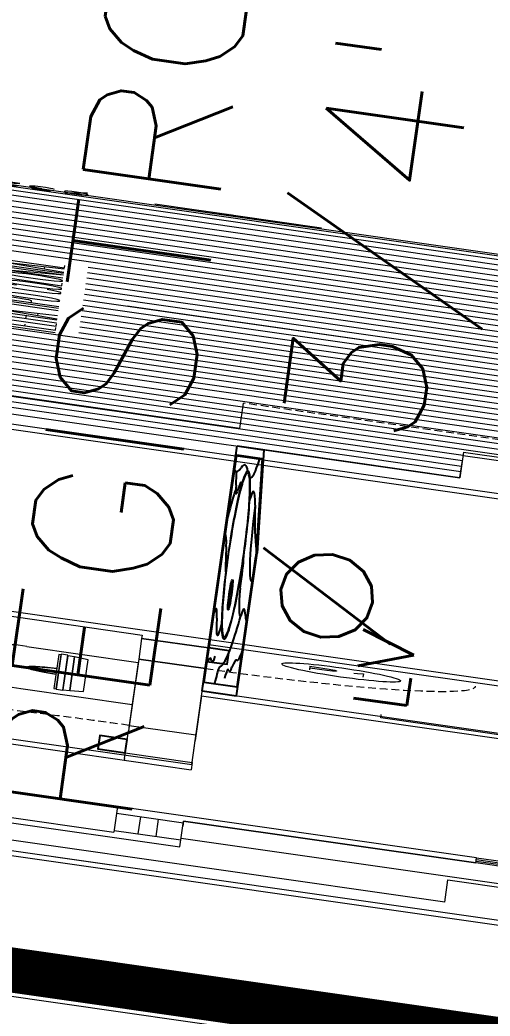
# Model space of a CAD drawing. Header units: millimetres. Extents: x -361192058 to 101130107379, y -14071650034 to 19218552450.
# Drawn here: x -137594.1 to -137532, y 42182.2 to 42313.8 of the extents above; entities that cross this region are included whole.
import ezdxf
from ezdxf.enums import TextEntityAlignment as Align

# ---------------------------------------------------------------- set-up
doc = ezdxf.new("R2010")
doc.units = ezdxf.units.MM
doc.header["$LTSCALE"] = 0.5
doc.linetypes.add('HIDDEN2', pattern=[0.1875, 0.125, -0.0625])
for name, color, linetype in [('02', 2, 'Continuous'), ('APBAN', 4, 'Continuous'), ('ARCO', 7, 'HIDDEN2'), ('CONEXAO_AG_FRIA', 3, 'Continuous'), ('CONEXAO_ESGOTO', 7, 'Continuous'), ('DIVERSOS', 4, 'Continuous'), ('ESQUADRIA', 3, 'Continuous'), ('ESQUADRIAS', 3, 'Continuous'), ('HATCH', 8, 'Continuous'), ('MOBIL-I', 251, 'Continuous'), ('parede', 2, 'Continuous'), ('PISO', 8, 'Continuous'), ('projeção 02', 7, 'HIDDEN2'), ('TEXTO2', 3, 'Continuous'), ('TUBULAÇÃO_HIDRÁULICA', 5, 'Continuous'), ('TXT_1', 3, 'Continuous')]:
    doc.layers.add(name, color=color, linetype=linetype)
doc.styles.add('ADITIVOCAD', font='ROMANS.shx')
doc.styles.add('COTAS', font='romans.shx')
doc.styles.add('R80', font='simplex.shx', dxfattribs={"height": 0.2})
doc.styles.add('ROMANS', font='romans', dxfattribs={"height": 0.1})
doc.styles.get("Standard").update_dxf_attribs({"font": 'txt.shx', "height": 0.12})
doc.dimstyles.new('COTAS', dxfattribs={"dimtxt": 0.08, "dimasz": 0.06, "dimexe": 0.18, "dimexo": 0.0625, "dimgap": 0.05, "dimtad": 1, "dimdec": 4, "dimzin": 4, "dimdsep": 46, "dimtxsty": 'R80', "dimblk1": 'DOT', "dimblk2": 'DOT', "dimsah": 1, "dimcen": 0.09, "dimse1": 1, "dimse2": 1, "dimclrt": 150, "dimadec": 0, "dimazin": 0, "dimtfac": 1, "dimtdec": 4, "dimtmove": 2, "dimatfit": 3, "dimldrblk": 'DOT', "dimfxl": 0, "dimtolj": 1, "dimtzin": 0, "dimarcsym": 0})

# ---------------------------------------------------------------- blocks, each defined once
blk = doc.blocks.new('_Dot')
at = {"color": 0, "lineweight": -2}
blk.add_line((-0.5, 0), (-1, 0), dxfattribs=at)
at = {"color": 0, "const_width": 0.5}
blk.add_lwpolyline([(-0.25, 0, 1), (0.25, 0, 1)], format="xyb", close=True, dxfattribs=at)
blk = doc.blocks.new('DOT')
for p, q in [((0, -1.5), (0, 1.5)), ((1.5, 0), (-1.5, 0))]:
    blk.add_line(p, q)
blk.add_circle((0, 0), 0.5)
blk = doc.blocks.new('ADC_PE_AB1')
blk.add_lwpolyline([(0, -0.03), (1, -0.03), (1, 0), (0, 0)], close=True)
at = {"flags": 8}
blk.add_attdef('$PORTA', text='', height=0.09, dxfattribs=at).set_placement((0.5, -0.1569), align=Align.MIDDLE)
blk = doc.blocks.new('ADC_LAV_05')
for p, q in [((0, 0), (0, 0.55)), ((0, 0.55), (0.7704, 0.55)), ((0.7704, 0.55), (1, 0.3206)), ((0.02, 0.53), (0.7621, 0.53)), ((0.02, 0.02), (0.02, 0.53)), ((0.7621, 0.53), (0.98, 0.3123)), ((0.98, 0.02), (0.98, 0.3123)), ((1, 0), (1, 0.3206)), ((0, 0), (1, 0)), ((0.02, 0.02), (0.98, 0.02))]:
    blk.add_line(p, q)
for points in [[(0.4062, 0.1206, 0.083485), (0.4944, 0.1354, 0.090959), (0.566, 0.1759, 0.104004), (0.6157, 0.239, 0.115577), (0.6322, 0.3095, 0.115577), (0.6157, 0.38, 0.104004), (0.566, 0.443, 0.090959), (0.4944, 0.4835, 0.083485), (0.4062, 0.4983, 0.083485), (0.3179, 0.4835, 0.090959), (0.2463, 0.443, 0.104004), (0.1966, 0.38, 0.115577), (0.1801, 0.3095, 0.115577), (0.1966, 0.239, 0.104004), (0.2463, 0.1759, 0.090959), (0.3179, 0.1354, 0.083485)], [(0.4062, 0.1248, 0.083485), (0.493, 0.1394, 0.090959), (0.5633, 0.1791, 0.104004), (0.6119, 0.2408, 0.115577), (0.628, 0.3095, 0.115577), (0.6119, 0.3781, 0.104004), (0.5633, 0.4398, 0.090959), (0.493, 0.4795, 0.083485), (0.4062, 0.4941, 0.083485), (0.3193, 0.4795, 0.090959), (0.249, 0.4398, 0.104004), (0.2004, 0.3781, 0.115577), (0.1843, 0.3095, 0.115577), (0.2004, 0.2408, 0.104004), (0.249, 0.1791, 0.090959), (0.3193, 0.1394, 0.083485)]]:
    blk.add_lwpolyline(points, format="xyb", close=True)
for radius in [0.0339, 0.025]:
    blk.add_circle((0.4055, 0.2206), radius)
for centre, radius, start, end in [((0.2875, -0.0718), 0.5823, 78.2401, 98.9638), ((0.4995, 0.9177), 0.4342, 269.3247, 295.8903), ((0.76, 0.3809), 0.1624, 113.3641, 115.8903), ((0.0559, 1.3962), 0.9039, 267.7229, 278.9638), ((0.0552, 0.402), 0.0926, 41.3487, 101.8141), ((0.2605, 0.3465), 0.1245, 78.9955, 123.3333), ((0.2201, 0.1636), 0.3026, 106.3243, 131.3792), ((0.1665, 0.4999), 0.0556, 221.3487, 297.4318), ((0.6508, 0.2793), 0.1756, 56.1908, 116.2902), ((1.1381, 1.007), 0.7001, 236.1908, 255.5369), ((0.9639, 0.4778), 0.2217, 193.7216, 269.9715), ((0.0206, 0.2349), 0.1168, 49.9343, 90.2724), ((0.3586, 0.6369), 0.4085, 229.9343, 244.0853), ((0.5983, 0.255), 0.0641, 344.5869, 58.1135), ((0.6184, 0.1896), 0.0639, 49.2661, 86.8336), ((0.7799, 0.3241), 0.1475, 215.7175, 274.1895), ((0.0641, 0.1144), 0.0713, 44.7702, 118.1843), ((0.8604, 0.032), 0.1609, 66.126, 115.6626), ((0.9822, 0.3072), 0.1401, 246.126, 269.1113), ((0.2056, 0.2549), 0.1281, 224.7702, 306.3582), ((0.363, 0.8774), 0.8206, 280.1922, 301.4107), ((0.8722, 0.3475), 0.2696, 267.8834, 293.5615), ((0.0957, -0.1456), 0.22, 78.1029, 106.3843), ((0.1688, 0.2014), 0.1346, 258.1029, 296.1994), ((0.3613, 0.8866), 0.83, 271.4321, 280.1922), ((0.8511, -0.2259), 0.3042, 87.8834, 109.2677), ((-0.0155, 0.2328), 0.1744, 281.75, 286.3843), ((0.4585, -0.1421), 0.2131, 111.0015, 130.4729), ((0.6495, -0.0622), 0.1173, 74.3079, 124.9939), ((0.688, 0.2406), 0.19, 267.9474, 289.2677)]:
    blk.add_arc(centre, radius, start, end)
for points in [[(0.2777, 0.465), (0.2797, 0.4531), (0.2886, 0.471), (0.2899, 0.4611)], [(0.2886, 0.471), (0.2899, 0.4611), (0.3035, 0.4779), (0.2965, 0.4664)], [(0.3035, 0.4779), (0.2965, 0.4664), (0.3178, 0.4833), (0.3049, 0.4731)], [(0.2433, 0.4404), (0.2513, 0.4271), (0.2584, 0.4524), (0.2647, 0.4406)], [(0.2584, 0.4524), (0.2647, 0.4406), (0.2777, 0.465), (0.2797, 0.4531)], [(0.2176, 0.4133), (0.2336, 0.4041), (0.231, 0.4287), (0.2403, 0.4137)], [(0.231, 0.4287), (0.2403, 0.4137), (0.2433, 0.4404), (0.2513, 0.4271)], [(0.2049, 0.3949), (0.2213, 0.3828), (0.2176, 0.4133), (0.2336, 0.4041)], [(0.19, 0.3646), (0.2108, 0.3551), (0.1966, 0.38), (0.2152, 0.3688)], [(0.1966, 0.38), (0.2152, 0.3688), (0.2049, 0.3949), (0.2213, 0.3828)], [(0.1859, 0.352), (0.2075, 0.3406), (0.19, 0.3646), (0.2108, 0.3551)], [(0.1808, 0.324), (0.205, 0.3144), (0.1821, 0.3345), (0.2054, 0.3236)], [(0.1821, 0.3345), (0.2054, 0.3236), (0.1859, 0.352), (0.2075, 0.3406)], [(0.1801, 0.311), (0.2052, 0.3059), (0.1808, 0.324), (0.205, 0.3144)], [(0.1806, 0.2975), (0.2057, 0.2976), (0.1801, 0.311), (0.2052, 0.3059)], [(0.1813, 0.2898), (0.2072, 0.2867), (0.1806, 0.2975), (0.2057, 0.2976)], [(0.1847, 0.2717), (0.2109, 0.2698), (0.1816, 0.2882), (0.2076, 0.2844)], [(0.1894, 0.2561), (0.2133, 0.2622), (0.1847, 0.2717), (0.2109, 0.2698)], [(0.1979, 0.2364), (0.216, 0.2547), (0.1894, 0.2561), (0.2133, 0.2622)], [(0.2064, 0.2215), (0.2209, 0.2436), (0.1979, 0.2364), (0.216, 0.2547)], [(0.2176, 0.2056), (0.222, 0.2413), (0.2064, 0.2215), (0.2209, 0.2436)], [(0.2303, 0.1909), (0.2314, 0.2247), (0.2176, 0.2056), (0.222, 0.2413)], [(0.2433, 0.1785), (0.2403, 0.2118), (0.2303, 0.1909), (0.2314, 0.2247)], [(0.2571, 0.1674), (0.2482, 0.202), (0.2433, 0.1785), (0.2403, 0.2118)], [(0.2632, 0.1631), (0.2567, 0.1927), (0.2571, 0.1674), (0.2482, 0.202)], [(0.2742, 0.156), (0.2627, 0.1868), (0.2632, 0.1631), (0.2567, 0.1927)], [(0.2851, 0.1498), (0.2729, 0.1778), (0.2742, 0.156), (0.2627, 0.1868)], [(0.2956, 0.1445), (0.2839, 0.1687), (0.2851, 0.1498), (0.2729, 0.1778)], [(0.3256, 0.1339), (0.2928, 0.1613), (0.2956, 0.1445), (0.2839, 0.1687)], [(0.2966, 0.144), (0.3256, 0.1339), (0.2964, 0.1441), (0.3254, 0.133)], [(0.2964, 0.1441), (0.3254, 0.133), (0.3256, 0.1339), (0.3279, 0.1322)]]:
    blk.add_solid(points)
blk = doc.blocks.new('APROVADO QUADRA 21.2 MBVII')
at = {"layer": '02', "color": 8, "lineweight": 18}
for p, q in [((4234.1794, 2472.6943), (4234.1794, 2478.4943)), ((4246.3712, 2478.4943), (4246.3712, 2472.7943)), ((4234.6794, 2477.9943), (4234.6794, 2473.2943)), ((4246.8811, 2473.2943), (4246.8811, 2477.9943)), ((4234.8294, 2477.8443), (4234.8294, 2473.4443)), ((4236.9294, 2477.8443), (4236.9294, 2473.2943)), ((4237.0794, 2477.8443), (4237.0794, 2473.2943)), ((4237.0794, 2477.8443), (4237.0794, 2473.2943)), ((4240.5794, 2473.8343), (4240.5794, 2473.4443)), ((4237.0794, 2473.2943), (4240.5794, 2473.2943)), ((4240.5794, 2473.2943), (4240.5794, 2470.9443)), ((4246.3712, 2472.7943), (4246.3712, 2473.2943)), ((4246.8811, 2473.2943), (4247.6212, 2473.2943)), ((4247.1212, 2472.7943), (4246.3712, 2472.7943)), ((4246.3811, 2472.7943), (4246.8811, 2472.7943)), ((4246.3811, 2472.7943), (4246.8811, 2472.7943))]:
    blk.add_line(p, q, dxfattribs=at)
at = {"layer": '02', "color": 7, "lineweight": 18}
for p, q in [((4234.8789, 2473.4443), (4234.8789, 2473.2943)), ((4235.3789, 2473.4443), (4235.3789, 2473.2943))]:
    blk.add_line(p, q, dxfattribs=at)
at = {"layer": '02', "lineweight": 18}
blk.add_lwpolyline([(4229.7208, 2438.8395), (4290.9208, 2438.8395), (4290.9208, 2483.3895), (4229.7208, 2483.3895)], close=True, dxfattribs=at)
at = {"layer": '02', "lineweight": 18, "const_width": 0.1}
blk.add_lwpolyline([(4230.4708, 2439.5895), (4290.1708, 2439.5895), (4290.1708, 2482.6395), (4230.4708, 2482.6395)], close=True, dxfattribs=at)
at = {"layer": 'ARCO', "color": 8, "lineweight": 18}
for centre, radius, start, end in [((4237.1425, 2473.4443), 0.8, 360, 90), ((4240.4794, 2473.2943), 0.6, 180, 270)]:
    blk.add_arc(centre, radius, start, end, dxfattribs=at)
at = {"layer": 'CONEXAO_ESGOTO', "lineweight": 18}
blk.add_line((4252.9437, 2473.1774), (4252.9437, 2473.5517), dxfattribs=at)
blk.add_solid([(4252.9437, 2473.5517), (4252.9061, 2473.3756), (4252.9812, 2473.3756)], dxfattribs=at)
at = {"layer": 'DIVERSOS', "color": 8, "lineweight": 18}
for p, q in [((4245.9212, 2456.1443), (4245.9212, 2478.7443)), ((4246.0712, 2456.6443), (4246.0712, 2478.7443)), ((4235.4294, 2470.6379), (4235.4294, 2472.6379)), ((4235.5794, 2472.6379), (4235.5794, 2470.6379))]:
    blk.add_line(p, q, dxfattribs=at)
at = {"layer": 'ESQUADRIA', "lineweight": 18}
for p, q in [((4235.3789, 2473.391), (4234.8789, 2473.391)), ((4235.3789, 2473.351), (4234.8789, 2473.351))]:
    blk.add_line(p, q, dxfattribs=at)
at = {"layer": 'ESQUADRIA', "color": 8, "lineweight": 18}
for p, q in [((4235.4844, 2472.6379), (4235.4844, 2470.6379)), ((4235.5244, 2472.6379), (4235.5244, 2470.6379))]:
    blk.add_line(p, q, dxfattribs=at)
at = {"layer": 'ESQUADRIAS', "color": 8, "lineweight": 18}
for p, q in [((4252.7712, 2478.7443), (4252.7712, 2471.7443)), ((4252.9212, 2478.7443), (4252.9212, 2463.7443)), ((4247.1212, 2472.7943), (4247.1212, 2466.4943))]:
    blk.add_line(p, q, dxfattribs=at)
at = {"layer": 'HATCH', "color": 8, "lineweight": 18}
for p, q in [((4246.5475, 2472.7943), (4246.5475, 2478.4943)), ((4247.85, 2466.4943), (4247.85, 2478.4943)), ((4248.0087, 2466.4943), (4248.0087, 2478.4943)), ((4248.1675, 2466.4943), (4248.1675, 2478.4943)), ((4248.3262, 2466.4943), (4248.3262, 2478.4943)), ((4248.485, 2466.4943), (4248.485, 2478.4943)), ((4248.6437, 2466.4943), (4248.6437, 2478.4943)), ((4248.8025, 2466.4943), (4248.8025, 2478.4943)), ((4246.7062, 2472.7943), (4246.7062, 2477.3443)), ((4246.865, 2472.7943), (4246.865, 2477.3443)), ((4247.0237, 2472.7943), (4247.0237, 2477.3443)), ((4247.1825, 2466.4943), (4247.1825, 2477.3443)), ((4247.3412, 2466.4943), (4247.3412, 2477.3443)), ((4247.5, 2466.4943), (4247.5, 2477.3443)), ((4247.6587, 2466.4943), (4247.6587, 2477.3443)), ((4251.025, 2472.7486), (4251.025, 2477.3443)), ((4251.1837, 2472.7486), (4251.1837, 2477.3443)), ((4251.8187, 2470.9443), (4251.8187, 2477.3443)), ((4251.9775, 2470.9443), (4251.9775, 2477.3443)), ((4252.1362, 2470.9443), (4252.1362, 2477.3443)), ((4252.295, 2470.9443), (4252.295, 2477.3443)), ((4252.4537, 2470.9443), (4252.4537, 2477.3443)), ((4252.6125, 2470.9443), (4252.6125, 2477.3443)), ((4251.3425, 2470.9443), (4251.3425, 2475.9326)), ((4251.5012, 2470.9443), (4251.5012, 2475.9326)), ((4251.66, 2470.9443), (4251.66, 2475.5525)), ((4248.9612, 2469.8034), (4248.9612, 2473.6785)), ((4249.12, 2469.8034), (4249.12, 2473.6785)), ((4249.2787, 2469.8034), (4249.2787, 2473.6785)), ((4249.4375, 2469.8034), (4249.4375, 2473.6785)), ((4249.5962, 2470.9443), (4249.5962, 2473.6785)), ((4249.755, 2470.9443), (4249.755, 2473.6785)), ((4249.9137, 2470.9443), (4249.9137, 2473.6785)), ((4250.0725, 2472.7486), (4250.0725, 2473.6785)), ((4250.2312, 2470.9443), (4250.2312, 2473.6785)), ((4250.39, 2472.7486), (4250.39, 2473.6785)), ((4250.5487, 2472.7486), (4250.5487, 2473.6785)), ((4250.7075, 2472.7486), (4250.7075, 2473.6785)), ((4250.8662, 2472.7486), (4250.8662, 2473.6785)), ((4249.9137, 2472.9811), (4249.9137, 2473.5811)), ((4247.0212, 2472.7943), (4247.0212, 2466.3943))]:
    blk.add_line(p, q, dxfattribs=at)
at = {"layer": 'MOBIL-I', "color": 8, "lineweight": 18}
for p, q in [((4238.554, 2473.6943), (4238.554, 2473.4443)), ((4239.7817, 2473.6943), (4239.7817, 2473.4443)), ((4239.7817, 2473.4443), (4237.8771, 2473.4443))]:
    blk.add_line(p, q, dxfattribs=at)
for points in [[(4239.6804, 2473.6166), (4239.6804, 2473.6217), (4238.693, 2473.6217), (4238.693, 2473.6166)], [(4239.6957, 2473.6014), (4239.6957, 2473.6166), (4238.6777, 2473.6166), (4238.6777, 2473.6014)], [(4239.6804, 2473.5861), (4239.6804, 2473.6014), (4238.693, 2473.6014), (4238.693, 2473.5861)], [(4239.6499, 2473.5556), (4239.6804, 2473.5861), (4238.693, 2473.5861), (4238.7236, 2473.5556)]]:
    blk.add_lwpolyline(points, close=True, dxfattribs=at)
for centre, radius, start, end in [((4238.604, 2473.6943), 0.05, 90, 180), ((4239.7317, 2473.6943), 0.05, 0, 90), ((4239.1867, 2473.6014), 0.0865, 13.6117, 166.3883), ((4239.1867, 2473.6014), 0.0763, 15.4696, 164.5304)]:
    blk.add_arc(centre, radius, start, end, dxfattribs=at)
at = {"layer": 'parede', "color": 8, "lineweight": 18}
for p, q in [((4233.7294, 2456.1443), (4233.7294, 2481.1443)), ((4240.7294, 2481.1443), (4240.7294, 2456.1443)), ((4233.8794, 2473.4443), (4233.8794, 2477.0443)), ((4233.8794, 2456.6443), (4233.8794, 2474.0943)), ((4235.5794, 2473.4443), (4234.8294, 2473.4443)), ((4235.5794, 2472.6379), (4235.5794, 2473.4443)), ((4236.9794, 2473.4443), (4236.9294, 2473.4443)), ((4237.1425, 2473.4443), (4237.1425, 2473.2943)), ((4239.8794, 2473.4443), (4237.7794, 2473.4443)), ((4237.9425, 2473.4443), (4237.9425, 2473.2943)), ((4239.8794, 2473.4443), (4239.2294, 2473.4443)), ((4239.8794, 2473.4443), (4239.8794, 2473.2943)), ((4240.5794, 2473.4443), (4240.4794, 2473.4443)), ((4240.5794, 2473.4443), (4240.4794, 2473.4443)), ((4240.4794, 2473.4443), (4240.4794, 2473.2943)), ((4235.4294, 2473.2943), (4235.2794, 2473.2943)), ((4235.4294, 2473.2943), (4235.2794, 2473.2943)), ((4235.4294, 2472.6379), (4235.4294, 2473.2943)), ((4237.1425, 2473.2943), (4236.9294, 2473.2943)), ((4239.0794, 2473.2943), (4237.7794, 2473.2943)), ((4239.0794, 2473.2943), (4239.0794, 2470.7943)), ((4239.8794, 2473.2943), (4239.2294, 2473.2943)), ((4239.2294, 2473.2943), (4239.2294, 2470.9443)), ((4239.8794, 2473.2943), (4239.2294, 2473.2943)), ((4235.4294, 2472.6379), (4235.5794, 2472.6379))]:
    blk.add_line(p, q, dxfattribs=at)
for points in [[(4237.0925, 2473.4443), (4237.1425, 2473.4443), (4237.1425, 2473.2943), (4237.0925, 2473.2943)], [(4237.9925, 2473.4443), (4237.9425, 2473.4443), (4237.9425, 2473.2943), (4237.9925, 2473.2943)], [(4239.8794, 2473.2943), (4239.8794, 2473.2943), (4239.8794, 2473.4443), (4239.8794, 2473.4443)], [(4240.4794, 2473.2943), (4240.4794, 2473.2943), (4240.4794, 2473.4443), (4240.4794, 2473.4443)], [(4234.6794, 2473.2943), (4235.4294, 2473.2943), (4235.4294, 2472.6379)]]:
    blk.add_lwpolyline(points, dxfattribs=at)
at = {"layer": 'PISO', "color": 8, "lineweight": 18}
for p, q in [((4236.9794, 2473.4443), (4237.7794, 2473.4443)), ((4240.4794, 2473.4443), (4239.8794, 2473.4443)), ((4234.9294, 2473.2943), (4234.9294, 2466.4943)), ((4237.1425, 2473.2943), (4237.7794, 2473.2943)), ((4239.8794, 2473.2943), (4240.4794, 2473.2943)), ((4234.1794, 2472.6943), (4234.8294, 2472.6943)), ((4234.8294, 2472.6943), (4234.8294, 2466.3943))]:
    blk.add_line(p, q, dxfattribs=at)
blk.add_circle((4240.3225, 2472.9943), 0.1333, dxfattribs=at)
at = {"layer": 'projeção 02', "color": 8, "lineweight": 18}
blk.add_line((4247.6212, 2466.9943), (4247.6212, 2473.2943), dxfattribs=at)
at = {"layer": 'TUBULAÇÃO_HIDRÁULICA', "lineweight": 18}
for p, q in [((4252.8674, 2467.6505), (4252.8674, 2476.5659)), ((4239.1823, 2471.2735), (4239.1823, 2472.893)), ((4239.1823, 2472.893), (4239.2823, 2472.893))]:
    blk.add_line(p, q, dxfattribs=at)
at = {"layer": 'ESQUADRIAS', "color": 8, "lineweight": 18}
ref = blk.add_blockref('ADC_PE_AB1', (4237.1425, 2473.4443), dxfattribs=dict(at, xscale=0.8000000000001819, zscale=0.8000000000001819, rotation=90))
ref.add_attrib('$PORTA', 'P3', dxfattribs={"layer": 'TXT_1', "height": 0.1, "flags": 8}).set_placement((4237.2994, 2473.8443), align=Align.MIDDLE)
ref = blk.add_blockref('ADC_PE_AB1', (4240.4794, 2473.2943), dxfattribs=dict(at, xscale=0.599999999999909, zscale=0.599999999999909, rotation=269.9999999999999))
ref.add_attrib('$PORTA', 'P1', dxfattribs={"layer": 'TXT_1', "height": 0.1, "rotation": 270, "flags": 8}).set_placement((4240.3225, 2472.9943), align=Align.MIDDLE)
at = {"layer": 'MOBIL-I', "color": 8, "lineweight": 18, "rotation": 269.9999999999999}
blk.add_blockref('ADC_LAV_05', (4239.2294, 2473.2943), dxfattribs=at)
at = {"lineweight": 18, "insert": (4126.2855, 2620.7575), "char_height": 23.07542, "attachment_point": 1}
blk.add_mtext_dynamic_manual_height_columns('\\pt207.67878;QUADRA 21.2 - MBVII', width=240.627343, gutter_width=0.6, heights=[0], dxfattribs=at)
at = {"color": 0, "lineweight": 13, "flags": 8}
for p in [(4700.7247, 2280.1125), (4699.5738, 2277.8964), (4702.3546, 2276.195), (4703.6722, 2274.085), (4699.8445, 2272.2194), (4703.0488, 2270.137), (4703.0877, 2267.9803), (4700.6523, 2261.5216), (4700.7007, 2257.1593)]:
    blk.add_attdef('NIVEL', p, '', height=0.075, dxfattribs=at)
for rotation, width, p in [(90, 0.8, (4700.8205, 2275.7521)), (270, 0.6, (4703.8437, 2274.9021)), (90, 0.8, (4701.5575, 2268.5021)), (180, 0.6, (4651.1817, 2236.1931))]:
    blk.add_attdef('$PORTA', text='', height=0.09, rotation=rotation, dxfattribs=dict(at, width=width)).set_placement(p, align=Align.MIDDLE)
for p in [(4654.176, 2240.463), (4648.499, 2240.1923), (4637.8012, 2239.3845), (4633.4388, 2239.3361), (4656.3921, 2239.3121), (4652.4746, 2237.6822), (4646.4166, 2236.988), (4644.2598, 2236.9491), (4650.3646, 2236.3646)]:
    blk.add_attdef('NIVEL', p, '', height=0.075, rotation=270, dxfattribs=at)
at = {"color": 0, "lineweight": 13, "width": 0.8, "flags": 8}
for p in [(4652.0317, 2239.2163), (4644.7817, 2238.4793)]:
    blk.add_attdef('$PORTA', text='', height=0.09, dxfattribs=at).set_placement(p, align=Align.MIDDLE)
at = {"layer": 'APBAN', "lineweight": 18, "insert": (4260.3553, 2472.7925), "char_height": 0.30938, "attachment_point": 9, "style": 'COTAS'}
blk.add_mtext('REGISTRO\\P%%c 3/4"', dxfattribs=at)
at = {"layer": 'CONEXAO_AG_FRIA', "lineweight": 18, "style": 'ROMANS'}
blk.add_text(' %%C32mm', height=0.09, rotation=90.1652, dxfattribs=at).set_placement((4252.9826, 2473.8905), align=Align.CENTER)
at = {"layer": 'TEXTO2', "color": 8, "lineweight": 18, "ltscale": 0.4, "style": 'ADITIVOCAD'}
blk.add_text('TELHA TIPO COLONIAL', height=0.13122, dxfattribs=at).set_placement((4248.8235, 2473.731))
at = {"layer": 'TUBULAÇÃO_HIDRÁULICA', "color": 0, "lineweight": 18, "insert": (4239.3741, 2472.9596), "char_height": 0.12, "width": 1.871509, "attachment_point": 1}
blk.add_mtext('LV', dxfattribs=at)
at = {"layer": 'APBAN', "lineweight": 18, "annotation_type": 0, "has_hookline": 1, "hookline_direction": 1, "text_width": 4.5818}
blk.add_leader([(4263.1219, 2473.6357), (4260.4653, 2474.5069), (4260.4053, 2474.5069)], dimstyle='COTAS', override={"dimldrblk": 'DOT'}, dxfattribs=at)

msp = doc.modelspace()

# ---------------------------------------------------------------- block references
at = {"layer": '02', "color": 0, "lineweight": 30, "xscale": -4.574818403918471, "yscale": -59.40450511825884, "zscale": 4.574818403918471, "rotation": 261.8606972171988}
msp.add_blockref('APROVADO QUADRA 21.2 MBVII', (5129.041, 2225.201), dxfattribs=at)

doc.saveas('drawing.dxf')
